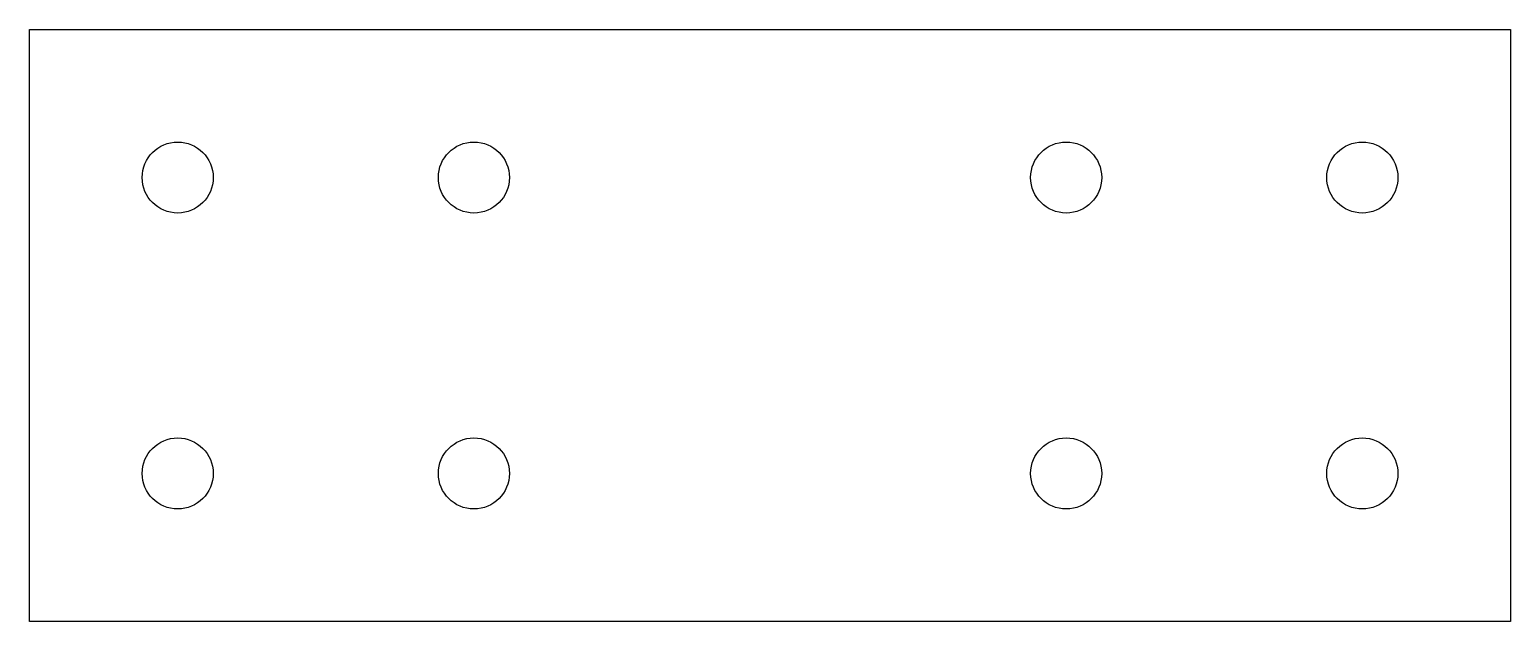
# Model space of a CAD drawing. Header units: inches. Extents: x -64 to 186, y 74 to 174.
import ezdxf

# ---------------------------------------------------------------- set-up
doc = ezdxf.new("R2010")
doc.units = ezdxf.units.IN
doc.header["$MEASUREMENT"] = 0

msp = doc.modelspace()

# ---------------------------------------------------------------- linework, layer by layer
msp.add_lwpolyline([(-64.07, 174.29), (185.93, 174.29), (185.93, 74.29), (-64.07, 74.29)], close=True)
for centre in [(-39.07, 149.29), (10.93, 149.29), (110.93, 149.29), (160.93, 149.29), (-39.07, 99.29), (10.93, 99.29), (110.93, 99.29), (160.93, 99.29)]:
    msp.add_circle(centre, 6)

doc.saveas('drawing.dxf')
